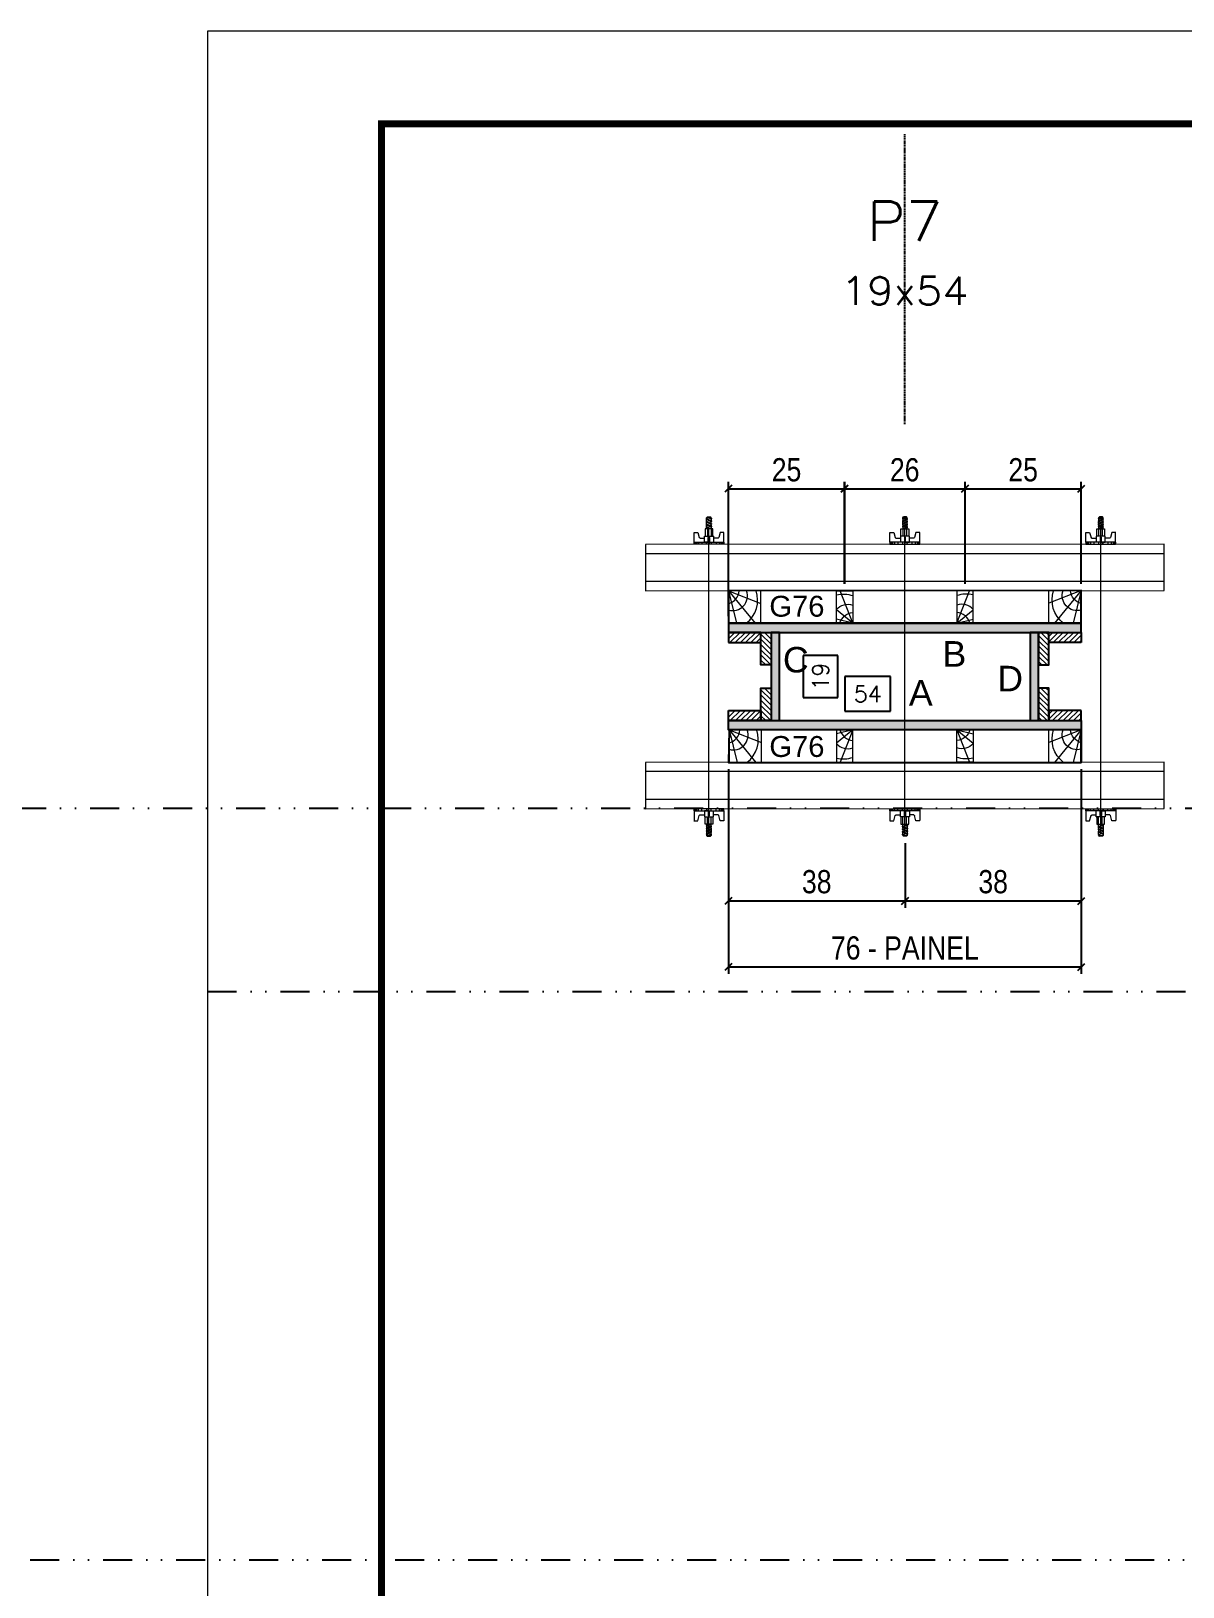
# Model space of a CAD drawing. Extents: x 13770 to 23315, y 867 to 16997.
# Drawn here: x 15908 to 16405, y 12732 to 13403 of the extents above; entities that cross this region are included whole.
import ezdxf
from ezdxf.enums import TextEntityAlignment as Align

# ---------------------------------------------------------------- set-up
doc = ezdxf.new("R2010")
doc.units = 0
for name, pattern in [('DASHED', [0.75, 0.5, -0.25]), ('DIVIDE2', [0.625, 0.25, -0.125, 0, -0.125, 0, -0.125]), ('HIDDEN', [0.375, 0.25, -0.125])]:
    doc.linetypes.add(name, pattern=pattern)
for name, color, linetype in [('CHAPA', 1, 'Continuous'), ('COTA', 241, 'Continuous'), ('MEIO_PONT', 93, 'Continuous'), ('Nível', 160, 'Continuous'), ('SARRAFO', 251, 'Continuous'), ('Texto de Titulo', 7, 'Continuous'), ('Texto Qtd Sarr', 242, 'Continuous'), ('TEXTO_GERAL', 7, 'Continuous')]:
    doc.layers.add(name, color=color, linetype=linetype)
for name, color, linetype, lineweight in [('Folhas', 255, 'Continuous', 9), ('Hachura', 251, 'Continuous', 9), ('Madeira', 126, 'Continuous', 18), ('Perfil Metálico', 224, 'Continuous', 18), ('SARRAFO DE PRESSAO', 251, 'DASHED', 9), ('Texto Seção', 7, 'Continuous', 15)]:
    doc.layers.add(name, color=color, linetype=linetype, lineweight=lineweight)
doc.styles.add('ARIAL', font='arial.ttf')
doc.styles.add('COTA TECNICA 2X', font='techl___.ttf', dxfattribs={"height": 10})
doc.styles.add('ROMANS', font='romans.shx')
doc.styles.add('SANSSERIF', font='sas_____.pfb')
doc.dimstyles.new('SECAO PILAR', dxfattribs={"dimtxt": 10, "dimasz": 3, "dimexe": 3, "dimexo": 3, "dimgap": 3, "dimtad": 1, "dimdec": 1, "dimlfac": 0.5, "dimzin": 12, "dimdsep": 46, "dimtxsty": 'COTA TECNICA 2X', "dimblk1": 'OBLIQUE', "dimblk2": 'OBLIQUE', "dimsah": 1, "dimcen": 0.9, "dimclrd": 256, "dimclre": 256, "dimclrt": 256, "dimadec": 1, "dimazin": 3, "dimtfac": 1, "dimtdec": 1, "dimtmove": 0, "dimatfit": 3, "dimfxl": 1, "dimtolj": 1, "dimtzin": 12, "dimarcsym": 0})
doc.dimstyles.new('SECÇÃO 2', dxfattribs={"dimtxt": 7, "dimasz": 6, "dimexe": 0.18, "dimexo": 2, "dimgap": -4, "dimtad": 3, "dimdec": 1, "dimlfac": 0.5, "dimzin": 12, "dimdsep": 46, "dimtxsty": 'ROMANS', "dimblk": 'ARCHTICK', "dimcen": 0.09, "dimse1": 1, "dimse2": 1, "dimsd1": 1, "dimsd2": 1, "dimclrd": 180, "dimclre": 5, "dimclrt": 1, "dimadec": 0, "dimazin": 3, "dimtfac": 1, "dimtdec": 1, "dimtofl": 0, "dimtmove": 0, "dimatfit": 3, "dimldrblk": 'ARCHTICK', "dimfxl": 1, "dimtolj": 1, "dimtzin": 0, "dimarcsym": 0})
pattern_1 = [(225, (7084.973, -9785.7638), (1.12253202, -1.12253202), [])]
pattern_2 = [(135, (-6668.4833, 22267.5962), (-1.12253202, -1.12253202), [])]
pattern_3 = [(135, (-6668.4833, 22243.5962), (-1.12253202, -1.12253202), [])]

# ---------------------------------------------------------------- blocks, each defined once
blk = doc.blocks.new('9999999999')
at = {"layer": 'Folhas'}
blk.add_lwpolyline([(98138.98, 34190.21), (99623.98, 34190.21), (99623.98, 35240.21), (98138.98, 35240.21)], close=True, dxfattribs=at)
at = {"layer": 'Folhas', "color": 30, "const_width": 3}
blk.add_lwpolyline([(98213.98, 34230.21), (99583.98, 34230.21), (99583.98, 35200.21), (98213.98, 35200.21)], close=True, dxfattribs=at)
blk = doc.blocks.new('titulo1')
at = {"layer": 'Defpoints', "color": 252, "linetype": 'HIDDEN', "ltscale": 2}
blk.add_line((0, 0), (0, 125), dxfattribs=at)
at = {"layer": 'Defpoints', "style": 'ROMANS', "oblique": 15}
blk.add_attdef('FOLHA', text='', height=10, dxfattribs=at).set_placement((0, 15.58), align=Align.MIDDLE_CENTER)
at = {"layer": 'Texto Qtd Sarr', "color": 3, "style": 'ROMANS', "oblique": 15}
for tag, height, p in [('TITULO', 17, (0, 71.45)), ('SEÇÃO', 12, (0, 41.55))]:
    blk.add_attdef(tag, text='', height=height, dxfattribs=at).set_placement(p, align=Align.MIDDLE_CENTER)
blk = doc.blocks.new('*D604')
at = {"layer": 'COTA', "color": 180, "lineweight": -2, "transparency": 16777216}
for p, q in [((16256.11, 13133.64), (16241.11, 13133.64)), ((16241.11, 13133.64), (16241.11, 13115.64)), ((16256.11, 13115.64), (16256.11, 13133.64)), ((16241.11, 13115.64), (16256.11, 13115.64))]:
    blk.add_line(p, q, dxfattribs=at)
at = {"layer": 'Defpoints', "color": 0, "transparency": 16777216}
for p in [(16258.24, 13143.64), (16258.24, 13105.64), (16260.11, 13105.64)]:
    blk.add_point(p, dxfattribs=at)
at = {"layer": 'COTA', "color": 1, "transparency": 16777216, "insert": (16248.61, 13124.64), "char_height": 7, "attachment_point": 5, "rotation": 90, "style": 'ROMANS'}
blk.add_mtext('\\A1;19', dxfattribs=at)
blk = doc.blocks.new('_ArchTick')
at = {"color": 0, "linetype": 'ByBlock', "const_width": 0.15}
blk.add_lwpolyline([(-0.5, -0.5), (0.5, 0.5)], dxfattribs=at)
blk = doc.blocks.new('*D605')
at = {"layer": 'COTA', "color": 180, "lineweight": -2, "transparency": 16777216}
for p, q in [((16278.79, 13124.64), (16259.13, 13124.64)), ((16259.13, 13124.64), (16259.13, 13109.64)), ((16278.79, 13109.64), (16278.79, 13124.64)), ((16259.13, 13109.64), (16278.79, 13109.64))]:
    blk.add_line(p, q, dxfattribs=at)
at = {"layer": 'Defpoints', "color": 0, "transparency": 16777216}
for p in [(16230.92, 13105.64), (16338.92, 13105.64), (16338.92, 13105.64)]:
    blk.add_point(p, dxfattribs=at)
at = {"layer": 'COTA', "color": 1, "transparency": 16777216, "insert": (16268.96, 13117.14), "char_height": 7, "attachment_point": 5, "style": 'ROMANS'}
blk.add_mtext('\\A1;54', dxfattribs=at)
blk = doc.blocks.new('_Oblique')
at = {"color": 0, "linetype": 'ByBlock', "lineweight": -2}
blk.add_line((-0.5, -0.5), (0.5, 0.5), dxfattribs=at)
blk = doc.blocks.new('*D606')
at = {"layer": 'COTA', "lineweight": -2, "transparency": 16777216}
for p, q in [((16208.92, 13084.65), (16208.92, 12996.48)), ((16360.92, 13084.69), (16360.92, 12996.48)), ((16208.92, 12999.48), (16360.92, 12999.48))]:
    blk.add_line(p, q, dxfattribs=at)
at = {"layer": 'Defpoints', "color": 0, "transparency": 16777216}
for p in [(16208.92, 13087.65), (16360.92, 13087.69), (16360.92, 12999.48)]:
    blk.add_point(p, dxfattribs=at)
at = {"layer": 'COTA', "lineweight": -2, "transparency": 16777216, "xscale": 3, "yscale": 3, "zscale": 3, "rotation": 180}
blk.add_blockref('_Oblique', (16208.92, 12999.48), dxfattribs=at)
at = {"layer": 'COTA', "lineweight": -2, "transparency": 16777216, "xscale": 3, "yscale": 3, "zscale": 3}
blk.add_blockref('_Oblique', (16360.92, 12999.48), dxfattribs=at)
at = {"layer": 'COTA', "transparency": 16777216, "insert": (16284.92, 13007.59), "char_height": 10, "attachment_point": 5, "style": 'COTA TECNICA 2X'}
blk.add_mtext('\\A1;76 - PAINEL', dxfattribs=at)
blk = doc.blocks.new('*D607')
at = {"layer": 'COTA', "lineweight": -2, "transparency": 16777216}
for p, q in [((16208.92, 13084.64), (16208.92, 13024.91)), ((16285, 13052.87), (16285, 13024.91)), ((16208.92, 13027.91), (16285, 13027.91))]:
    blk.add_line(p, q, dxfattribs=at)
at = {"layer": 'Defpoints', "color": 0, "transparency": 16777216}
for p in [(16208.92, 13087.64), (16285, 13055.87), (16285, 13027.91)]:
    blk.add_point(p, dxfattribs=at)
at = {"layer": 'COTA', "lineweight": -2, "transparency": 16777216, "xscale": 3, "yscale": 3, "zscale": 3, "rotation": 180}
blk.add_blockref('_Oblique', (16208.92, 13027.91), dxfattribs=at)
at = {"layer": 'COTA', "lineweight": -2, "transparency": 16777216, "xscale": 3, "yscale": 3, "zscale": 3}
blk.add_blockref('_Oblique', (16285, 13027.91), dxfattribs=at)
at = {"layer": 'COTA', "transparency": 16777216, "insert": (16246.96, 13036.15), "char_height": 10, "attachment_point": 5, "style": 'COTA TECNICA 2X'}
blk.add_mtext('\\A1;38', dxfattribs=at)
blk = doc.blocks.new('*D608')
at = {"layer": 'COTA', "lineweight": -2, "transparency": 16777216}
for p, q in [((16360.92, 13084.64), (16360.92, 13024.91)), ((16285, 13052.87), (16285, 13024.91)), ((16285, 13027.91), (16360.92, 13027.91))]:
    blk.add_line(p, q, dxfattribs=at)
at = {"layer": 'Defpoints', "color": 0, "transparency": 16777216}
for p in [(16360.92, 13087.64), (16285, 13055.87), (16360.92, 13027.91)]:
    blk.add_point(p, dxfattribs=at)
at = {"layer": 'COTA', "lineweight": -2, "transparency": 16777216, "xscale": 3, "yscale": 3, "zscale": 3, "rotation": 180}
blk.add_blockref('_Oblique', (16285, 13027.91), dxfattribs=at)
at = {"layer": 'COTA', "lineweight": -2, "transparency": 16777216, "xscale": 3, "yscale": 3, "zscale": 3}
blk.add_blockref('_Oblique', (16360.92, 13027.91), dxfattribs=at)
at = {"layer": 'COTA', "transparency": 16777216, "insert": (16322.96, 13036.15), "char_height": 10, "attachment_point": 5, "style": 'COTA TECNICA 2X'}
blk.add_mtext('\\A1;38', dxfattribs=at)
blk = doc.blocks.new('PONTALETE')
at = {"layer": 'Madeira'}
for q in [(2.71, 7), (7, 5.76), (7, 1.74)]:
    blk.add_line((0, 0), q, dxfattribs=at)
blk.add_lwpolyline([(0, 0), (7, 0), (7, 7), (0, 7)], close=True, dxfattribs=at)
for centre, radius, start, end in [((2.04, 0.06), 6.23, 37.2818, 109.0913), ((1.09, 0.9), 3.19, 343.603, 109.9847), ((-0.21, -0.78), 3.09, 14.6322, 86.0383)]:
    blk.add_arc(centre, radius, start, end, dxfattribs=at)
blk = doc.blocks.new('*D609')
at = {"layer": 'COTA', "lineweight": -2, "transparency": 16777216}
for p, q in [((16208.92, 13150.64), (16208.92, 13208.57)), ((16208.92, 13205.57), (16259, 13205.57)), ((16259, 13164.59), (16259, 13208.57))]:
    blk.add_line(p, q, dxfattribs=at)
at = {"layer": 'Defpoints', "color": 0, "transparency": 16777216}
for p in [(16259, 13205.57), (16259, 13161.59), (16208.92, 13147.64)]:
    blk.add_point(p, dxfattribs=at)
at = {"layer": 'COTA', "lineweight": -2, "transparency": 16777216, "xscale": 3, "yscale": 3, "zscale": 3, "rotation": 180}
blk.add_blockref('_Oblique', (16208.92, 13205.57), dxfattribs=at)
at = {"layer": 'COTA', "lineweight": -2, "transparency": 16777216, "xscale": 3, "yscale": 3, "zscale": 3}
blk.add_blockref('_Oblique', (16259, 13205.57), dxfattribs=at)
at = {"layer": 'COTA', "transparency": 16777216, "insert": (16233.96, 13213.68), "char_height": 10, "attachment_point": 5, "style": 'COTA TECNICA 2X'}
blk.add_mtext('\\A1;25', dxfattribs=at)
blk = doc.blocks.new('MEIO PONTALETE')
at = {"layer": 'Madeira'}
for q in [(2.71, 7), (3.5, 2.88), (3.5, 0.87)]:
    blk.add_line((0, 0), q, dxfattribs=at)
blk.add_lwpolyline([(0, 0), (3.5, 0), (3.5, 7), (0, 7)], close=True, dxfattribs=at)
for centre, radius, start, end in [((2.04, 0.06), 6.23, 76.4499, 109.0913), ((1.09, 0.9), 3.19, 40.9063, 109.9847), ((-0.21, -0.78), 3.09, 14.6322, 86.0383)]:
    blk.add_arc(centre, radius, start, end, dxfattribs=at)
blk = doc.blocks.new('C')
at = {"layer": 'Hachura', "color": 0}
for p, q in [((0, 3.22), (0, -3.22)), ((0.45, 3.22), (0, 3.22)), ((0.46, 3.16), (0, 3.16)), ((0.46, 3.05), (0, 3.05)), ((0.46, 2.88), (0, 2.88)), ((0, 2.75), (0, -1.16)), ((0.46, 2.65), (0, 2.65)), ((0.46, 2.23), (0, 2.23)), ((0.46, 1.51), (0, 1.51)), ((0.39, 0.49), (0.17, 0.49)), ((0.45, -3.23), (0.45, 3.22)), ((0.45, 3.22), (2.58, 3.22)), ((1.74, 0.97), (0.45, 0.97)), ((1.45, 0.1), (0.45, 0.1)), ((1.35, 1.94), (1.35, 0.96)), ((2.58, 2.39), (1.47, 2.09)), ((1.74, -0.97), (1.74, 0.97)), ((1.74, 0.97), (1.74, 0.84)), ((1.74, 0.97), (1.74, 0.84)), ((1.74, 0.84), (3.35, 0.84)), ((3.35, 0.45), (1.74, 0.45)), ((2.58, 3.22), (2.58, 2.39)), ((3.32, 0.84), (3.32, -0.84)), ((3.35, 0.84), (3.35, -0.84)), ((3.68, 0.45), (3.35, 0.45)), ((3.84, -0.52), (3.35, 0.45)), ((3.35, 0.06), (3.67, -0.57)), ((3.68, 0.45), (4.16, -0.52)), ((3.72, 0.5), (4.25, -0.57)), ((4.37, -0.55), (3.83, 0.53)), ((4.15, 0.45), (3.93, 0.45)), ((4.42, -0.52), (3.93, 0.45)), ((4.15, 0.45), (4.26, 0.45)), ((4.26, 0.45), (4.74, -0.52)), ((4.3, 0.5), (4.83, -0.57)), ((4.95, -0.55), (4.41, 0.53)), ((4.51, 0.45), (4.84, 0.45)), ((5, -0.52), (4.51, 0.45)), ((4.84, 0.45), (5.32, -0.52)), ((4.88, 0.5), (5.41, -0.57)), ((5.53, -0.55), (4.99, 0.53)), ((5.58, -0.52), (5.09, 0.45)), ((5.42, 0.45), (5.09, 0.45)), ((5.58, -0.52), (5.09, 0.45)), ((5.42, 0.45), (5.74, -0.19)), ((5.46, 0.5), (5.74, -0.07)), ((5.74, 0.19), (5.57, 0.53)), ((5.74, 0.32), (5.68, 0.45)), ((5.68, 0.45), (5.74, 0.45)), ((5.74, 0.45), (5.9, 0.29)), ((5.74, 0.45), (5.74, -0.52)), ((5.9, -0.36), (5.9, 0.29)), ((0.45, 0), (0, 0)), ((0.46, -1.52), (0, -1.52)), ((0.46, -2.23), (0, -2.23)), ((0.46, -2.65), (0, -2.65)), ((0.46, -2.88), (0, -2.88)), ((0.46, -3.05), (0, -3.05)), ((0.46, -3.16), (0, -3.16)), ((0, -3.22), (2.57, -3.22)), ((0.08, -0.48), (0.29, -0.48)), ((0.29, -0.48), (0.4, -0.48)), ((0.45, 0), (0.45, -0.97)), ((0.45, -0.16), (1.45, -0.16)), ((0.45, -0.65), (0.45, -0.32)), ((0.45, -3.23), (0.45, -0.65)), ((0.45, -0.97), (1.74, -0.97)), ((1.35, -1.94), (1.35, -0.97)), ((2.58, -2.39), (1.47, -2.1)), ((3.35, -0.32), (1.74, -0.32)), ((3.35, -0.84), (1.74, -0.84)), ((2.58, -3.23), (2.58, -2.39)), ((3.35, -0.07), (3.58, -0.52)), ((3.35, -0.52), (3.58, -0.52)), ((3.84, -0.52), (4.16, -0.52)), ((4.42, -0.52), (4.74, -0.52)), ((4.63, -0.52), (4.74, -0.52)), ((5, -0.52), (5.32, -0.52)), ((5.58, -0.52), (5.74, -0.52)), ((5.74, -0.52), (5.9, -0.36)), ((5.74, -0.52), (5.74, -0.52))]:
    blk.add_line(p, q, dxfattribs=at)
for centre, radius, start, end in [((1.52, 1.94), 0.161, 104.7436, 180), ((1.44, -0.03), 0.129, 272.695, 87.305), ((3.81, 0.39), 0.143, 25.5688, 154.4312), ((4.39, 0.39), 0.143, 25.5688, 154.4312), ((4.97, 0.39), 0.143, 25.5688, 154.4312), ((5.55, 0.39), 0.143, 25.5688, 154.4312), ((0.17, -0.37), 0.174, 221.744, 317.8592), ((1.52, -1.94), 0.161, 180, 255.2564), ((3.71, -0.4), 0.174, 222.1408, 318.256), ((4.29, -0.4), 0.174, 222.1408, 318.256), ((4.87, -0.4), 0.174, 222.1408, 318.256), ((5.45, -0.4), 0.174, 222.1408, 318.256), ((5.61, -0.4), 0.174, 317.8592, 318.256)]:
    blk.add_arc(centre, radius, start, end, dxfattribs=at)
blk = doc.blocks.new('*D610')
at = {"layer": 'COTA', "lineweight": -2, "transparency": 16777216}
for p, q in [((16258.9, 13164.59), (16258.9, 13208.57)), ((16258.9, 13205.57), (16310.85, 13205.57)), ((16310.85, 13164.59), (16310.85, 13208.57))]:
    blk.add_line(p, q, dxfattribs=at)
at = {"layer": 'Defpoints', "color": 0, "transparency": 16777216}
for p in [(16310.85, 13205.57), (16258.9, 13161.59), (16310.85, 13161.59)]:
    blk.add_point(p, dxfattribs=at)
at = {"layer": 'COTA', "lineweight": -2, "transparency": 16777216, "xscale": 3, "yscale": 3, "zscale": 3, "rotation": 180}
blk.add_blockref('_Oblique', (16258.9, 13205.57), dxfattribs=at)
at = {"layer": 'COTA', "lineweight": -2, "transparency": 16777216, "xscale": 3, "yscale": 3, "zscale": 3}
blk.add_blockref('_Oblique', (16310.85, 13205.57), dxfattribs=at)
at = {"layer": 'COTA', "transparency": 16777216, "insert": (16284.87, 13213.67), "char_height": 10, "attachment_point": 5, "style": 'COTA TECNICA 2X'}
blk.add_mtext('\\A1;26', dxfattribs=at)
blk = doc.blocks.new('*D611')
at = {"layer": 'COTA', "lineweight": -2, "transparency": 16777216}
for p, q in [((16310.85, 13164.59), (16310.85, 13208.57)), ((16310.85, 13205.57), (16360.92, 13205.57)), ((16360.92, 13164.64), (16360.92, 13208.57))]:
    blk.add_line(p, q, dxfattribs=at)
at = {"layer": 'Defpoints', "color": 0, "transparency": 16777216}
for p in [(16360.92, 13205.57), (16310.85, 13161.59), (16360.92, 13161.64)]:
    blk.add_point(p, dxfattribs=at)
at = {"layer": 'COTA', "lineweight": -2, "transparency": 16777216, "xscale": 3, "yscale": 3, "zscale": 3, "rotation": 180}
blk.add_blockref('_Oblique', (16310.85, 13205.57), dxfattribs=at)
at = {"layer": 'COTA', "lineweight": -2, "transparency": 16777216, "xscale": 3, "yscale": 3, "zscale": 3}
blk.add_blockref('_Oblique', (16360.92, 13205.57), dxfattribs=at)
at = {"layer": 'COTA', "transparency": 16777216, "insert": (16335.89, 13213.68), "char_height": 10, "attachment_point": 5, "style": 'COTA TECNICA 2X'}
blk.add_mtext('\\A1;25', dxfattribs=at)

msp = doc.modelspace()

# ---------------------------------------------------------------- hatches: boundary and pattern name
at = {"layer": 'Hachura'}
h = msp.add_hatch(color=256, dxfattribs=at)
h.dxf.hatch_style = 1
h.paths.add_polyline_path([(16360.92, 13143.64), (16360.92, 13147.64), (16208.92, 13147.64), (16208.92, 13143.64)])
h = msp.add_hatch(dxfattribs=at)
h.set_pattern_fill('ANSI31', color=256, scale=0.5, angle=180, style=0)
h.set_pattern_definition(pattern_1)
h.paths.add_polyline_path([(16222.92, 13143.64), (16222.92, 13139.24), (16208.92, 13139.24), (16208.92, 13143.64)])
h = msp.add_hatch(dxfattribs=at)
h.set_pattern_fill('ANSI31', color=256, scale=0.5, angle=90, style=0)
h.set_pattern_definition(pattern_2)
h.paths.add_polyline_path([(16222.92, 13129.64), (16227.32, 13129.64), (16227.32, 13143.64), (16222.92, 13143.64)])
h = msp.add_hatch(color=256, dxfattribs=at)
h.dxf.hatch_style = 1
h.paths.add_polyline_path([(16227.32, 13105.64), (16230.92, 13105.64), (16230.92, 13143.64), (16227.32, 13143.64)])
h = msp.add_hatch(color=256, dxfattribs=at)
h.dxf.hatch_style = 1
h.paths.add_polyline_path([(16338.92, 13105.64), (16342.52, 13105.64), (16342.52, 13143.64), (16338.92, 13143.64)])
h = msp.add_hatch(dxfattribs=at)
h.set_pattern_fill('ANSI31', color=256, scale=0.5, angle=90, style=0)
h.set_pattern_definition(pattern_2)
h.paths.add_polyline_path([(16346.92, 13129.64), (16342.52, 13129.64), (16342.52, 13143.64), (16346.92, 13143.64)])
h = msp.add_hatch(dxfattribs=at)
h.set_pattern_fill('ANSI31', color=256, scale=0.5, angle=180, style=0)
h.set_pattern_definition(pattern_1)
h.paths.add_polyline_path([(16346.92, 13143.64), (16346.92, 13139.24), (16360.92, 13139.24), (16360.92, 13143.64)])
h = msp.add_hatch(dxfattribs=at)
h.set_pattern_fill('ANSI31', color=256, scale=0.5, angle=90, style=0)
h.set_pattern_definition(pattern_3)
h.paths.add_polyline_path([(16222.92, 13105.64), (16227.32, 13105.64), (16227.32, 13119.64), (16222.92, 13119.64)])
h = msp.add_hatch(dxfattribs=at)
h.set_pattern_fill('ANSI31', color=256, scale=0.5, angle=90, style=0)
h.set_pattern_definition(pattern_3)
h.paths.add_polyline_path([(16346.92, 13105.64), (16342.52, 13105.64), (16342.52, 13119.64), (16346.92, 13119.64)])
h = msp.add_hatch(dxfattribs=at)
h.set_pattern_fill('ANSI31', color=256, scale=0.5, angle=180, style=0)
h.set_pattern_definition(pattern_1)
h.paths.add_polyline_path([(16222.92, 13105.64), (16222.92, 13110.04), (16208.92, 13110.04), (16208.92, 13105.64)])
h = msp.add_hatch(dxfattribs=at)
h.set_pattern_fill('ANSI31', color=256, scale=0.5, angle=180, style=0)
h.set_pattern_definition([(225, (6857.973, -9785.7638), (1.12253202, -1.12253202), [])])
h.paths.add_polyline_path([(16346.92, 13105.64), (16346.92, 13110.04), (16360.92, 13110.04), (16360.92, 13105.64)])
h = msp.add_hatch(color=256, dxfattribs=at)
h.dxf.hatch_style = 1
h.paths.add_polyline_path([(16360.92, 13105.64), (16360.92, 13101.64), (16208.92, 13101.64), (16208.92, 13105.64)])

# ---------------------------------------------------------------- linework, layer by layer
for points in [[(16360.92, 13147.64), (16360.92, 13161.64), (16208.92, 13161.59), (16208.92, 13147.64)], [(16360.92, 13087.64), (16360.92, 13101.64), (16209.2, 13101.59), (16208.92, 13087.64)]]:
    msp.add_lwpolyline(points, close=True)
at = {"layer": 'CHAPA'}
for points in [[(16360.92, 13143.64), (16360.92, 13147.64), (16208.92, 13147.64), (16208.92, 13143.64)], [(16227.32, 13105.64), (16230.92, 13105.64), (16230.92, 13143.64), (16227.32, 13143.64)], [(16338.92, 13105.64), (16342.52, 13105.64), (16342.52, 13143.64), (16338.92, 13143.64)], [(16360.92, 13105.64), (16360.92, 13101.64), (16208.92, 13101.64), (16208.92, 13105.64)]]:
    msp.add_lwpolyline(points, close=True, dxfattribs=at)
at = {"layer": 'Hachura'}
for p, q in [((16200.54, 13056.87), (16200.54, 13188.61)), ((16284.93, 13056.87), (16284.93, 13188.61)), ((16369.31, 13056.87), (16369.31, 13188.61))]:
    msp.add_line(p, q, dxfattribs=at)
at = {"layer": 'MEIO_PONT'}
msp.add_lwpolyline([(16360.92, 13101.64), (16360.92, 13087.64), (16360.92, 13087.64), (16360.92, 13101.64)], close=True, dxfattribs=at)
at = {"layer": 'Nível', "color": 4, "linetype": 'DIVIDE2', "ltscale": 50}
for p, q in [((15871, 13067.88), (21112.79, 13067.88)), ((15984.5, 12988.88), (21112.79, 12988.88)), ((13769.54, 12743.88), (21112.79, 12743.88))]:
    msp.add_line(p, q, dxfattribs=at)
at = {"layer": 'Perfil Metálico'}
for p, q in [((16396.64, 13177.58), (16173.21, 13177.58)), ((16396.64, 13165.58), (16173.21, 13165.58)), ((16396.64, 13083.64), (16173.21, 13083.64)), ((16396.64, 13071.64), (16173.21, 13071.64))]:
    msp.add_line(p, q, dxfattribs=at)
for points in [[(16396.64, 13161.65), (16396.64, 13181.65), (16173.21, 13181.58), (16173.21, 13161.58)], [(16173.21, 13087.64), (16173.21, 13067.64), (16396.64, 13067.7), (16396.64, 13087.7)]]:
    msp.add_lwpolyline(points, close=True, dxfattribs=at)
at = {"layer": 'SARRAFO'}
for points in [[(16208.92, 13139.24), (16222.92, 13139.24), (16222.92, 13143.64), (16208.92, 13143.64)], [(16208.92, 13139.24), (16222.92, 13139.24), (16222.92, 13143.64), (16208.92, 13143.64)], [(16227.32, 13143.64), (16227.32, 13129.64), (16222.92, 13129.64), (16222.92, 13143.64)], [(16227.32, 13143.64), (16227.32, 13129.64), (16222.92, 13129.64), (16222.92, 13143.64)], [(16342.52, 13143.64), (16342.52, 13129.64), (16346.92, 13129.64), (16346.92, 13143.64)], [(16342.52, 13143.64), (16342.52, 13129.64), (16346.92, 13129.64), (16346.92, 13143.64)], [(16360.92, 13139.24), (16346.92, 13139.24), (16346.92, 13143.64), (16360.92, 13143.64)], [(16360.92, 13139.24), (16346.92, 13139.24), (16346.92, 13143.64), (16360.92, 13143.64)], [(16227.32, 13119.64), (16227.32, 13105.64), (16222.92, 13105.64), (16222.92, 13119.64)], [(16227.32, 13119.64), (16227.32, 13105.64), (16222.92, 13105.64), (16222.92, 13119.64)], [(16342.52, 13119.64), (16342.52, 13105.64), (16346.92, 13105.64), (16346.92, 13119.64)], [(16342.52, 13119.64), (16342.52, 13105.64), (16346.92, 13105.64), (16346.92, 13119.64)], [(16208.92, 13110.04), (16222.92, 13110.04), (16222.92, 13105.64), (16208.92, 13105.64)], [(16208.92, 13110.04), (16222.92, 13110.04), (16222.92, 13105.64), (16208.92, 13105.64)], [(16360.92, 13110.04), (16346.92, 13110.04), (16346.92, 13105.64), (16360.92, 13105.64)], [(16360.92, 13110.04), (16346.92, 13110.04), (16346.92, 13105.64), (16360.92, 13105.64)]]:
    msp.add_lwpolyline(points, close=True, dxfattribs=at)

# ---------------------------------------------------------------- block references
at = {"layer": 'Hachura', "linetype": 'Continuous', "yscale": 2, "zscale": 2}
for p, xscale, rotation in [((16200.55, 13181.61), -2, 270), ((16284.92, 13181.61), 2, 90.00000000000001), ((16369.3, 13181.61), 2, 90.00000000000001), ((16200.54, 13067.67), 2, 270), ((16284.93, 13067.67), -2, 90), ((16369.31, 13067.67), -2, 90)]:
    msp.add_blockref('C', p, dxfattribs=dict(at, xscale=xscale, rotation=rotation))
at = {"layer": 'MEIO_PONT'}
for name, p, xscale, yscale, zscale, rotation in [('PONTALETE', (16208.92, 13161.59), 2, 2, 2, 270), ('PONTALETE', (16360.92, 13161.64), -2, 2, 2, 90), ('PONTALETE', (16209.2, 13101.59), 2, 2, 2, 270), ('MEIO PONTALETE', (16262.5, 13101.69), 1.999999997962732, 1.999999997962732, 1.999999997962732, 180), ('MEIO PONTALETE', (16307.35, 13101.69), -1.999999997962732, 1.999999997962732, 1.999999997962732, 180), ('PONTALETE', (16360.92, 13101.64), -2, 2, 2, 90)]:
    msp.add_blockref(name, p, dxfattribs=dict(at, xscale=xscale, yscale=yscale, zscale=zscale, rotation=rotation))
at = {"layer": 'MEIO_PONT', "yscale": 1.999999997962732, "zscale": 1.999999997962732}
for p, xscale in [((16262.5, 13147.59), -1.999999997962732), ((16307.35, 13147.59), 1.999999997962732)]:
    msp.add_blockref('MEIO PONTALETE', p, dxfattribs=dict(at, xscale=xscale))
at = {"layer": 'SARRAFO DE PRESSAO', "color": 6, "linetype": 'ByBlock'}
msp.add_blockref('9999999999', (-82154.48, -21837.41), dxfattribs=at)
at = {"layer": 'Texto Seção'}
ref = msp.add_blockref('titulo1', (16284.87, 13233.34), dxfattribs=at)
ref.add_attrib('TITULO', 'P7', dxfattribs={"layer": 'Texto de Titulo', "color": 7, "height": 17, "style": 'ROMANS', "width": 1.1}).set_placement((16284.87, 13320.84), align=Align.MIDDLE_CENTER)
ref.add_attrib('SEÇÃO', '19x54', dxfattribs={"layer": 'Texto de Titulo', "color": 7, "height": 12, "style": 'ROMANS', "width": 1.1}).set_placement((16284.87, 13290.84), align=Align.MIDDLE_CENTER)

# ---------------------------------------------------------------- texts
at = {"layer": 'TEXTO_GERAL', "color": 0, "linetype": 'Continuous', "style": 'SANSSERIF'}
for p in [(16226.53, 13154.93), (16226.53, 13094.48)]:
    msp.add_text('G76', height=9, dxfattribs=at).set_placement(p, align=Align.MIDDLE_LEFT)
at = {"layer": 'TEXTO_GERAL', "style": 'ARIAL'}
for s, p in [('C', (16237.94, 13131.88)), ('B', (16306.25, 13134.39)), ('D', (16330.28, 13123.75)), ('A', (16291.79, 13117.62))]:
    msp.add_text(s, height=11, dxfattribs=at).set_placement(p, align=Align.MIDDLE_CENTER)

# ---------------------------------------------------------------- dimensions: what is measured, and where the dimension line sits
at = {"layer": 'COTA'}
for base, p1, p2, picture, middle in [((16259, 13205.57), (16208.92, 13147.64), (16259, 13161.59), '*D609', (16233.96, 13213.68)), ((16310.85, 13205.57), (16258.9, 13161.59), (16310.85, 13161.59), '*D610', (16284.87, 13213.67)), ((16360.92, 13205.57), (16310.85, 13161.59), (16360.92, 13161.64), '*D611', (16335.89, 13213.68)), ((16285, 13027.91), (16208.92, 13087.64), (16285, 13055.87), '*D607', (16246.96, 13036.15)), ((16360.92, 13027.91), (16285, 13055.87), (16360.92, 13087.64), '*D608', (16322.96, 13036.15))]:
    dim = msp.add_linear_dim(base=base, p1=p1, p2=p2, dimstyle='SECAO PILAR', dxfattribs=at)
    dim.commit()
    dim.dimension.update_dxf_attribs({"geometry": picture, "text_midpoint": middle})
dim = msp.add_linear_dim(base=(16260.11, 13105.64), p1=(16258.24, 13143.64), p2=(16258.24, 13105.64), angle=270, dimstyle='SECÇÃO 2', dxfattribs=at)
dim.commit()
dim.dimension.update_dxf_attribs({"geometry": '*D604', "text_midpoint": (16248.61, 13124.64)})
dim = msp.add_linear_dim(base=(16338.92, 13105.64), p1=(16230.92, 13105.64), p2=(16338.92, 13105.64), dimstyle='SECÇÃO 2', dxfattribs=at)
dim.commit()
dim.dimension.update_dxf_attribs({"geometry": '*D605', "text_midpoint": (16268.96, 13105.64), "dimtype": 160})
dim = msp.add_linear_dim(base=(16360.92, 12999.48), p1=(16208.92, 13087.65), p2=(16360.92, 13087.69), text='<> - PAINEL', dimstyle='SECAO PILAR', dxfattribs=at)
dim.commit()
dim.dimension.update_dxf_attribs({"geometry": '*D606', "text_midpoint": (16284.92, 13007.59)})

doc.saveas('drawing.dxf')
